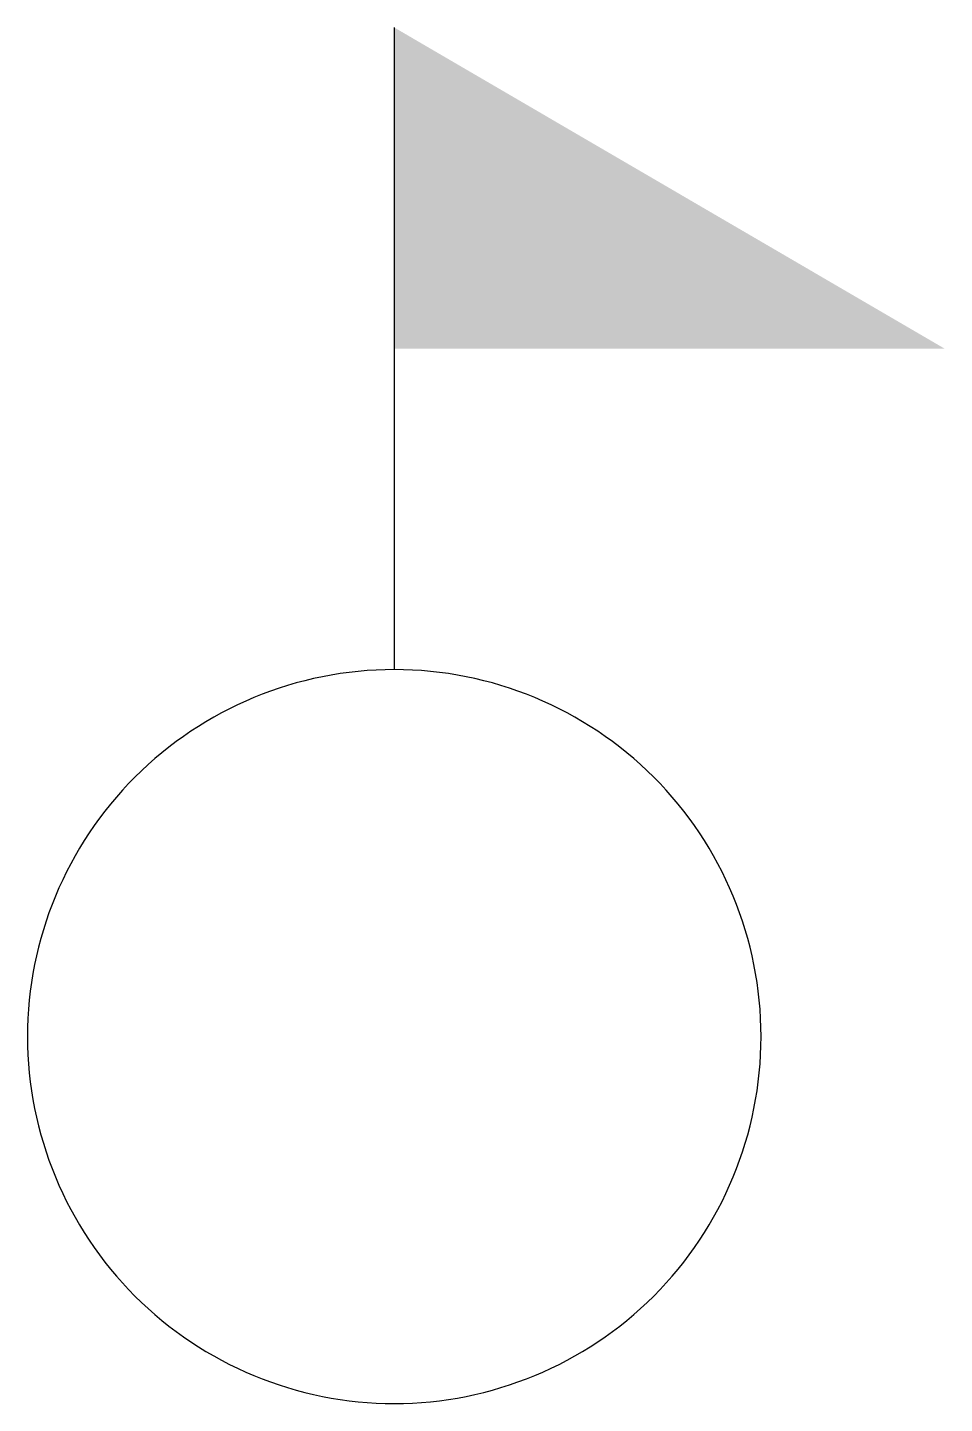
# Model space of a CAD drawing. Extents: x -0.8 to 1.2, y -0.8 to 2.2.
import ezdxf

# ---------------------------------------------------------------- set-up
doc = ezdxf.new("R2010")
doc.units = 0
doc.layers.get('0').update_dxf_attribs({"linetype": 'CONTINUOUS'})

msp = doc.modelspace()

# ---------------------------------------------------------------- linework, layer by layer
at = {"color": 0}
msp.add_line((0, 2.2), (0, 0.8), dxfattribs=at)
msp.add_lwpolyline([(0.8, 0, 0.198912), (0.5657, 0.5657, 0.198912), (0, 0.8, 0.198912), (-0.5657, 0.5657, 0.198912), (-0.8, 0, 0.198912), (-0.5657, -0.5657, 0.198912), (0, -0.8, 0.198912), (0.5657, -0.5657, 0.198912)], format="xyb", close=True, dxfattribs=at)
msp.add_solid([(1.2, 1.5), (0, 1.5), (0, 2.2)], dxfattribs=at)

doc.saveas('drawing.dxf')
